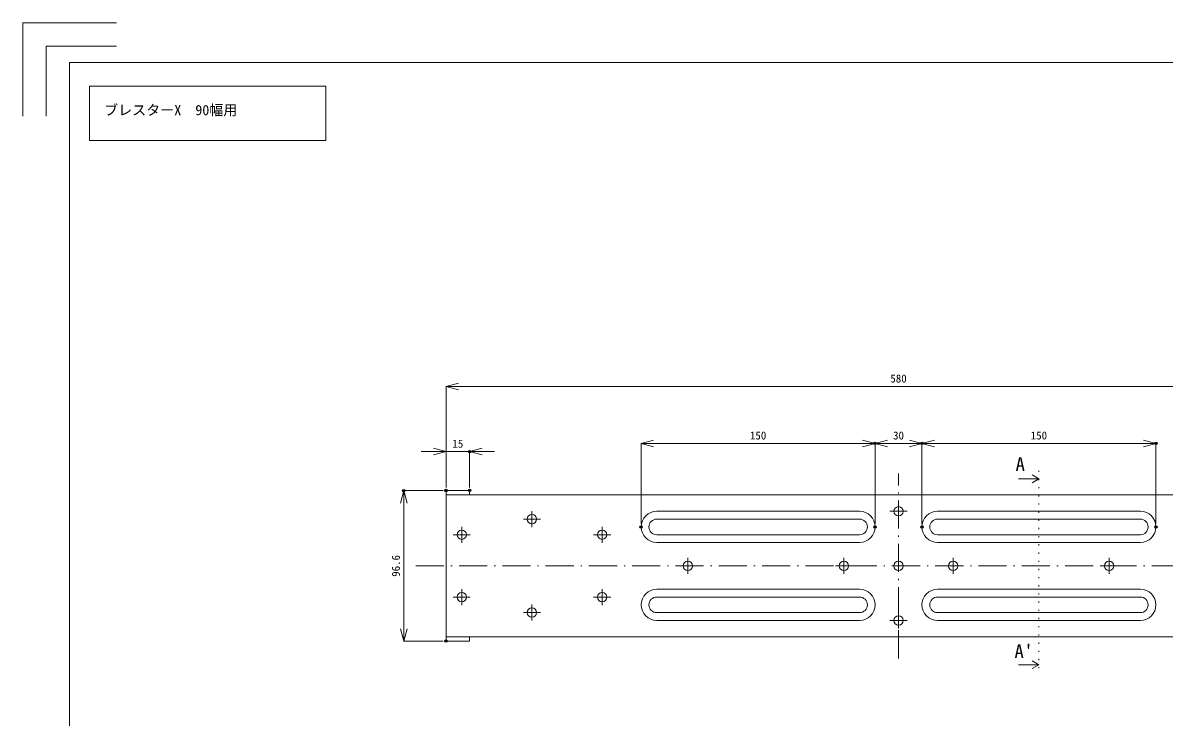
# Model space of a CAD drawing. Units: millimetres, scale not verified. Extents: x -630 to 630, y -1503 to 1503.
# Drawn here: x -630 to 102, y 1058 to 1503 of the extents above; entities that cross this region are included whole.
import ezdxf
from ezdxf.enums import TextEntityAlignment as Align

# ---------------------------------------------------------------- set-up
doc = ezdxf.new("R2010")
doc.units = ezdxf.units.MM
doc.header["$LTSCALE"] = 3
doc.header["$PDMODE"] = 32
doc.header["$PDSIZE"] = 1.5
doc.linetypes.add('DASHED_DOTTED', pattern=[9.25, 6, -1.5, 0.25, -1.5])
doc.linetypes.add('DOTTED', pattern=[1.75, 0.25, -1.5])
doc.layers.add('0-2_Defpoints', color=7, linetype='Continuous')
doc.layers.add('0-E_0 @ 1', color=7, linetype='Continuous')
for name, color, linetype, lineweight in [('0-B_枠_印刷なし', 3, 'Continuous', 18), ('0-F_0', 4, 'Continuous', 5), ('1-0_レイヤ15', 2, 'Continuous', 18)]:
    doc.layers.add(name, color=color, linetype=linetype, lineweight=lineweight)
doc.styles.add('ＭＳ ゴシック', font='')
doc.styles.get('ＭＳ ゴシック').set_extended_font_data('MS Gothic')

# ---------------------------------------------------------------- blocks, each defined once
blk = doc.blocks.new('_Open30')
at = {"layer": '0-F_0', "color": 7}
blk.add_line((0, 0), (-1, 0), dxfattribs=at)
blk.add_lwpolyline([(-1, 0.2679), (0, 0), (-1, -0.2679)], dxfattribs=at)
blk = doc.blocks.new('D342')
at = {"layer": '0-2_Defpoints'}
for p in [(979.858, 2793.405), (399.858, 2726.7), (979.858, 2726.625)]:
    blk.add_point(p, dxfattribs=at)
at = {"layer": '0-F_0', "lineweight": 18}
for p, q in [((399.858, 2728.7), (399.858, 2793.585)), ((407.858, 2793.405), (971.858, 2793.405)), ((979.858, 2728.625), (979.858, 2793.585))]:
    blk.add_line(p, q, dxfattribs=at)
at = {"layer": '0-F_0', "xscale": 8, "yscale": 8, "rotation": 180}
blk.add_blockref('_Open30', (399.858, 2793.405), dxfattribs=at)
at = {"layer": '0-F_0', "xscale": 8, "yscale": 8}
blk.add_blockref('_Open30', (979.858, 2793.405), dxfattribs=at)
at = {"layer": '0-F_0', "color": 7, "style": 'ＭＳ ゴシック'}
blk.add_text('580', height=5.132, dxfattribs=at).set_placement((684.608, 2794.405), align=Align.BOTTOM_LEFT)
blk = doc.blocks.new('D341')
at = {"layer": '0-2_Defpoints'}
for p in [(414.858, 2751.614), (399.858, 2726.7), (414.858, 2726.7)]:
    blk.add_point(p, dxfattribs=at)
at = {"layer": '0-F_0', "lineweight": 18}
for p, q in [((391.858, 2751.614), (383.858, 2751.614)), ((399.858, 2728.7), (399.858, 2751.794)), ((399.858, 2751.614), (414.858, 2751.614)), ((414.858, 2728.7), (414.858, 2751.794)), ((422.858, 2751.614), (430.858, 2751.614))]:
    blk.add_line(p, q, dxfattribs=at)
at = {"layer": '0-F_0', "xscale": 8, "yscale": 8}
blk.add_blockref('_Open30', (399.858, 2751.614), dxfattribs=at)
at = {"layer": '0-F_0', "xscale": 8, "yscale": 8, "rotation": 180}
blk.add_blockref('_Open30', (414.858, 2751.614), dxfattribs=at)
at = {"layer": '0-F_0', "color": 7, "style": 'ＭＳ ゴシック'}
blk.add_text('15', height=5.132, dxfattribs=at).set_placement((403.858, 2752.614), align=Align.BOTTOM_LEFT)
blk = doc.blocks.new('D336')
at = {"layer": '0-2_Defpoints'}
for p in [(674.858, 2756.858), (524.858, 2703.325), (674.858, 2703.325)]:
    blk.add_point(p, dxfattribs=at)
at = {"layer": '0-F_0', "lineweight": 18}
for p, q in [((524.858, 2705.325), (524.858, 2757.038)), ((532.858, 2756.858), (666.858, 2756.858)), ((674.858, 2705.325), (674.858, 2757.038))]:
    blk.add_line(p, q, dxfattribs=at)
at = {"layer": '0-F_0', "xscale": 8, "yscale": 8, "rotation": 180}
blk.add_blockref('_Open30', (524.858, 2756.858), dxfattribs=at)
at = {"layer": '0-F_0', "xscale": 8, "yscale": 8}
blk.add_blockref('_Open30', (674.858, 2756.858), dxfattribs=at)
at = {"layer": '0-F_0', "color": 7, "style": 'ＭＳ ゴシック'}
blk.add_text('150', height=5.132, dxfattribs=at).set_placement((594.608, 2757.858), align=Align.BOTTOM_LEFT)
blk = doc.blocks.new('D335')
at = {"layer": '0-2_Defpoints'}
for p in [(854.858, 2756.858), (704.858, 2703.325), (854.858, 2703.325)]:
    blk.add_point(p, dxfattribs=at)
at = {"layer": '0-F_0', "lineweight": 18}
for p, q in [((704.858, 2705.325), (704.858, 2757.038)), ((712.858, 2756.858), (846.858, 2756.858)), ((854.858, 2705.325), (854.858, 2757.038))]:
    blk.add_line(p, q, dxfattribs=at)
at = {"layer": '0-F_0', "xscale": 8, "yscale": 8, "rotation": 180}
blk.add_blockref('_Open30', (704.858, 2756.858), dxfattribs=at)
at = {"layer": '0-F_0', "xscale": 8, "yscale": 8}
blk.add_blockref('_Open30', (854.858, 2756.858), dxfattribs=at)
at = {"layer": '0-F_0', "color": 7, "style": 'ＭＳ ゴシック'}
blk.add_text('150', height=5.132, dxfattribs=at).set_placement((774.608, 2757.858), align=Align.BOTTOM_LEFT)
blk = doc.blocks.new('D334')
at = {"layer": '0-2_Defpoints'}
for p in [(704.858, 2756.858), (674.858, 2703.325), (704.858, 2703.325)]:
    blk.add_point(p, dxfattribs=at)
at = {"layer": '0-F_0', "lineweight": 18}
for p, q in [((674.858, 2705.325), (674.858, 2757.038)), ((682.858, 2756.858), (696.858, 2756.858)), ((704.858, 2705.325), (704.858, 2757.038))]:
    blk.add_line(p, q, dxfattribs=at)
at = {"layer": '0-F_0', "xscale": 8, "yscale": 8, "rotation": 180}
blk.add_blockref('_Open30', (674.858, 2756.858), dxfattribs=at)
at = {"layer": '0-F_0', "xscale": 8, "yscale": 8}
blk.add_blockref('_Open30', (704.858, 2756.858), dxfattribs=at)
at = {"layer": '0-F_0', "color": 7, "style": 'ＭＳ ゴシック'}
blk.add_text('30', height=5.132, dxfattribs=at).set_placement((686.358, 2757.858), align=Align.BOTTOM_LEFT)
blk = doc.blocks.new('D331')
at = {"layer": '0-2_Defpoints'}
for p in [(372.73, 2726.625), (399.858, 2726.625), (399.858, 2630.025)]:
    blk.add_point(p, dxfattribs=at)
at = {"layer": '0-F_0', "lineweight": 18}
for p, q in [((397.858, 2726.625), (372.55, 2726.625)), ((372.73, 2638.025), (372.73, 2718.625)), ((397.858, 2630.025), (372.55, 2630.025))]:
    blk.add_line(p, q, dxfattribs=at)
at = {"layer": '0-F_0', "xscale": 8, "yscale": 8}
for p, rotation in [((372.73, 2726.625), 90), ((372.73, 2630.025), 270)]:
    blk.add_blockref('_Open30', p, dxfattribs=dict(at, rotation=rotation))
at = {"layer": '0-F_0', "color": 7, "style": 'ＭＳ ゴシック'}
blk.add_text('96.6', height=5.132, rotation=90, dxfattribs=at).set_placement((371.73, 2671.325), align=Align.BOTTOM_LEFT)

msp = doc.modelspace()

# ---------------------------------------------------------------- linework, layer by layer
at = {"layer": '0-B_枠_印刷なし'}
for p, q in [((-615, 1488.042), (-570, 1488.042)), ((-615, 1443.042), (-615, 1488.042))]:
    msp.add_line(p, q, dxfattribs=at)
msp.add_lwpolyline([(-630, 1443.042), (-630, 1503.042), (-570, 1503.042)], dxfattribs=at)
at = {"layer": '0-F_0', "linetype": 'DOTTED'}
msp.add_line((21.349, 1215.699), (21.349, 1085.503), dxfattribs=at)
at = {"layer": '0-F_0', "linetype": 'DASHED_DOTTED', "lineweight": 18}
for p, q in [((-68.651, 1095.293), (-68.651, 1213.969)), ((-378.11, 1154.631), (238.394, 1154.631))]:
    msp.add_line(p, q, dxfattribs=at)
at = {"layer": '0-F_0'}
for p, q in [((21.349, 1210.435), (8.158, 1210.435)), ((21.349, 1210.435), (17.019, 1212.935)), ((21.349, 1210.435), (17.019, 1207.935)), ((-358.651, 1200.631), (-358.651, 1109.131)), ((-358.651, 1200.131), (-343.651, 1200.131)), ((-68.651, 1200.131), (-343.651, 1200.131)), ((-68.651, 1200.131), (206.349, 1200.131)), ((-93.651, 1189.631), (-223.651, 1189.631)), ((-43.651, 1189.631), (86.349, 1189.631)), ((-93.651, 1184.631), (-223.651, 1184.631)), ((-43.651, 1184.631), (86.349, 1184.631)), ((-93.651, 1174.631), (-223.651, 1174.631)), ((-43.651, 1174.631), (86.349, 1174.631)), ((-93.651, 1169.631), (-223.651, 1169.631)), ((-43.651, 1169.631), (86.349, 1169.631)), ((-93.651, 1139.631), (-223.651, 1139.631)), ((-93.651, 1134.631), (-223.651, 1134.631)), ((-43.651, 1139.631), (86.349, 1139.631)), ((-43.651, 1134.631), (86.349, 1134.631)), ((-93.651, 1124.631), (-223.651, 1124.631)), ((-93.651, 1119.631), (-223.651, 1119.631)), ((-43.651, 1124.631), (86.349, 1124.631)), ((-43.651, 1119.631), (86.349, 1119.631)), ((-358.651, 1109.131), (-343.651, 1109.131)), ((-68.651, 1109.131), (-343.651, 1109.131)), ((-68.651, 1109.131), (206.349, 1109.131)), ((21.349, 1091.196), (8.158, 1091.196)), ((21.349, 1091.196), (17.019, 1093.696)), ((21.349, 1091.196), (17.019, 1088.696))]:
    msp.add_line(p, q, dxfattribs=at)
at = {"layer": '0-F_0', "lineweight": 18}
for p, q in [((-68.651, 1184.505), (-68.651, 1194.758)), ((-303.651, 1179.505), (-303.651, 1189.758)), ((-74.133, 1189.631), (-63.169, 1189.631)), ((-348.651, 1169.505), (-348.651, 1179.758)), ((-309.133, 1184.631), (-298.169, 1184.631)), ((-258.651, 1169.505), (-258.651, 1179.758)), ((-343.169, 1174.631), (-354.133, 1174.631)), ((-264.133, 1174.631), (-253.169, 1174.631)), ((-203.651, 1149.505), (-203.651, 1159.758)), ((-103.651, 1149.505), (-103.651, 1159.758)), ((-33.651, 1149.505), (-33.651, 1159.758)), ((66.349, 1149.505), (66.349, 1159.758)), ((-209.133, 1154.631), (-198.169, 1154.631)), ((-109.133, 1154.631), (-98.169, 1154.631)), ((-28.169, 1154.631), (-39.133, 1154.631)), ((71.831, 1154.631), (60.867, 1154.631)), ((-343.169, 1134.631), (-354.133, 1134.631)), ((-348.651, 1139.758), (-348.651, 1129.505)), ((-264.133, 1134.631), (-253.169, 1134.631)), ((-258.651, 1129.505), (-258.651, 1139.758)), ((-303.651, 1119.505), (-303.651, 1129.758)), ((-309.133, 1124.631), (-298.169, 1124.631)), ((-74.133, 1119.631), (-63.169, 1119.631)), ((-68.651, 1114.505), (-68.651, 1124.758))]:
    msp.add_line(p, q, dxfattribs=at)
at = {"layer": '0-F_0'}
msp.add_lwpolyline([(-587.309, 1462.381), (-435.78, 1462.381), (-435.78, 1427.5), (-587.309, 1427.5)], close=True, dxfattribs=at)
for points in [[(-358.651, 1200.131), (-358.651, 1202.931), (-343.651, 1202.931), (-343.651, 1200.131)], [(-358.651, 1109.131), (-358.651, 1106.331), (-343.651, 1106.331), (-343.651, 1109.131)]]:
    msp.add_lwpolyline(points, dxfattribs=at)
for centre in [(-68.651, 1189.631), (-303.651, 1184.631), (-348.651, 1174.631), (-258.651, 1174.631), (-203.651, 1154.631), (-103.651, 1154.631), (-68.651, 1154.631), (-33.651, 1154.631), (66.349, 1154.631), (-348.651, 1134.631), (-258.651, 1134.631), (-303.651, 1124.631), (-68.651, 1119.631)]:
    msp.add_circle(centre, 3, dxfattribs=at)
for centre, radius, start, end in [((-223.651, 1179.631), 10, 90, 270), ((-93.651, 1179.631), 10, 270, 90), ((-43.651, 1179.631), 10, 90, 270), ((86.349, 1179.631), 10, 270, 90), ((-223.651, 1179.631), 5, 90, 270), ((-93.651, 1179.631), 5, 270, 90), ((-43.651, 1179.631), 5, 90, 270), ((86.349, 1179.631), 5, 270, 90), ((-223.651, 1129.631), 10, 90, 270), ((-223.651, 1129.631), 5, 90, 270), ((-93.651, 1129.631), 10, 270, 90), ((-93.651, 1129.631), 5, 270, 90), ((-43.651, 1129.631), 10, 90, 270), ((-43.651, 1129.631), 5, 90, 270), ((86.349, 1129.631), 10, 270, 90), ((86.349, 1129.631), 5, 270, 90)]:
    msp.add_arc(centre, radius, start, end, dxfattribs=at)
at = {"layer": '1-0_レイヤ15'}
for p, q in [((-600, 1477.542), (-600, 637.542)), ((600, 1477.542), (-600, 1477.542))]:
    msp.add_line(p, q, dxfattribs=at)

# ---------------------------------------------------------------- block references
at = {"layer": '0-E_0 @ 1'}
for name in ['D342', 'D336', 'D334', 'D335', 'D341', 'D331']:
    msp.add_blockref(name, (-758.509, -1523.694), dxfattribs=at)

# ---------------------------------------------------------------- texts
at = {"layer": '0-F_0', "color": 7, "style": 'ＭＳ ゴシック'}
for s, height, p in [('ブレスターX\u300090幅用', 6.598, (-577.922, 1441.777)), ('A', 8.798, (6.37, 1212.883)), ("A'", 8.798, (5.655, 1092.809))]:
    msp.add_text(s, height=height, dxfattribs=at).set_placement(p, align=Align.BOTTOM_LEFT)

doc.saveas('drawing.dxf')
